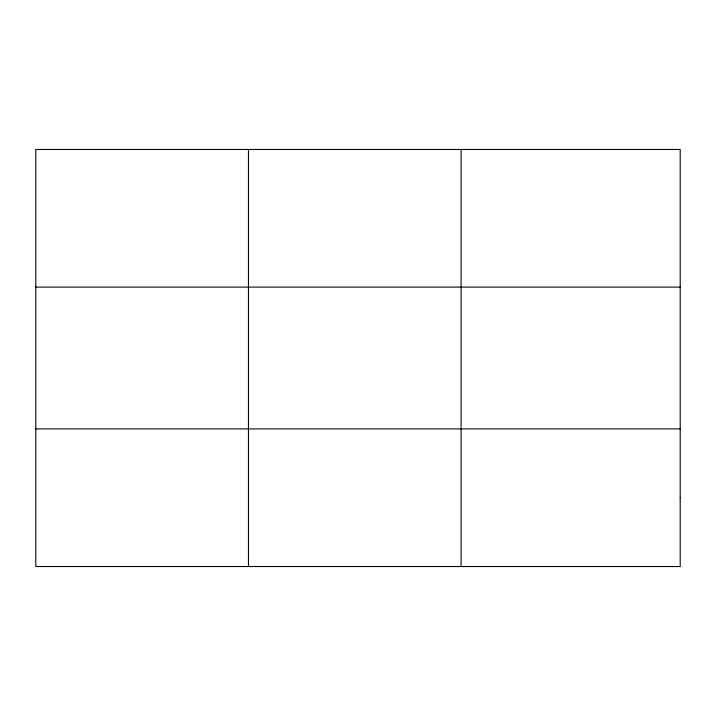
<?xml version="1.0" encoding="UTF-8"?>
<svg xmlns="http://www.w3.org/2000/svg" width="716" height="716" viewBox="0 0 716 716"><rect width="100%" height="100%" fill="white"/><g stroke="black" fill="none" stroke-linecap="round" stroke-linejoin="round"><path stroke-width="1.07" d="M248.452 566.526L248.452 149.474M461.104 566.526L461.104 149.474M35.8 287.098L680.2 287.098M35.8 428.902L680.2 428.902M680.2 497.71L680.2 566.526L35.8 566.526L35.8 149.474L680.2 149.474L680.2 497.71"/></g></svg>
